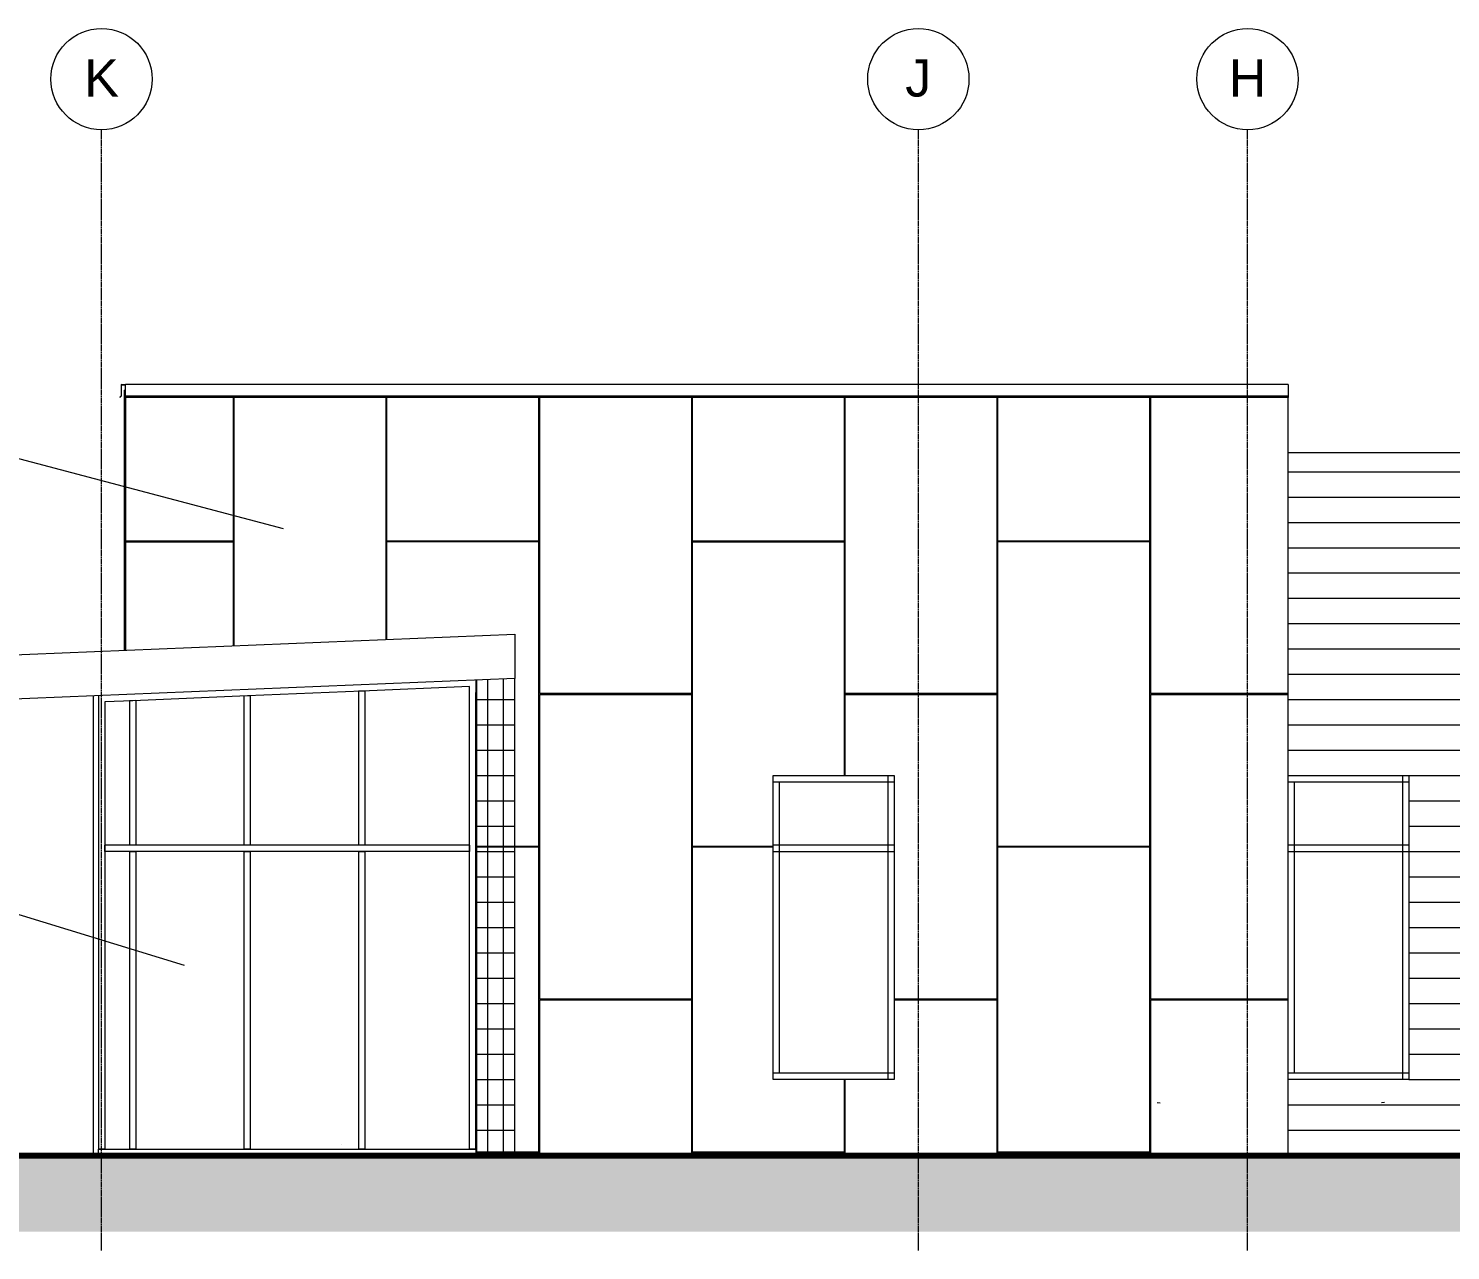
# Model space of a CAD drawing. Header units: inches. Extents: x 169 to 5088, y -73 to 356.
# Drawn here: x 4032.7 to 4481.9, y -30 to 356 of the extents above; entities that cross this region are included whole.
import ezdxf

# ---------------------------------------------------------------- set-up
doc = ezdxf.new("R2010")
doc.units = ezdxf.units.IN
doc.header["$MEASUREMENT"] = 0
doc.linetypes.add('Grid Line 1_2_', pattern=[0.875, 0.5, -0.125, 0.125, -0.125])
for name, color, linetype, lineweight in [('A-ANNO-IDEN', 131, 'Continuous', 9), ('A-GLAZ-CWMG', 51, 'Continuous', 9), ('A-ROOF-OTLN', 132, 'Continuous', 9), ('A-WALL', 113, 'Continuous', 18), ('A-WALL-PATT', 111, 'Continuous', 18), ('C-TOPO', 7, 'Continuous', 9), ('I-FURN', 30, 'Continuous', 9), ('I-WALL', 2, 'Continuous', 18), ('L-SITE-WALL', 31, 'Continuous', 18), ('S-GRID', 1, 'Continuous', 9), ('S-GRID-IDEN', 1, 'Continuous', 9)]:
    doc.layers.add(name, color=color, linetype=linetype, lineweight=lineweight)
doc.styles.add('Arial', font='arial.ttf', dxfattribs={"height": 11.802395})
pattern_1 = [(0, (-1416.211, 0), (0, 8), [])]

# ---------------------------------------------------------------- blocks, each defined once
blk = doc.blocks.new('Haworth_Chair_Very-Perforated Conference - Arms-307552-Building Elevation - West')
at = {"layer": 'I-FURN', "color": 7}
blk.add_line((-1460.51, 3.63), (-1460.51, 3.63), dxfattribs=at)
blk = doc.blocks.new('Haworth_Chair_Lively-Side - With Arms_With Glides-474266-Building Elevation - West')
at = {"layer": 'I-FURN', "color": 7}
blk.add_line((-1131.18, 16.8), (-1132.2, 16.63), dxfattribs=at)
blk = doc.blocks.new('Haworth_Chair_Lively-Side - With Arms_With Glides-469471-Building Elevation - West')
at = {"layer": 'I-FURN', "color": 7}
blk.add_line((-1203.03, 16.79), (-1202.05, 16.63), dxfattribs=at)
blk = doc.blocks.new('Open Source Metal Building_Interior_rvt-3-Building Elevation - West')
at = {"lineweight": 9}
for name in ['Haworth_Chair_Lively-Side - With Arms_With Glides-469471-Building Elevation - West', 'Haworth_Chair_Lively-Side - With Arms_With Glides-474266-Building Elevation - West', 'Haworth_Chair_Very-Perforated Conference - Arms-307552-Building Elevation - West']:
    blk.add_blockref(name, (0, 0), dxfattribs=at)
blk = doc.blocks.new('Rectangular Mullion - Exterior 2_ x 4_5_-651602-Building Elevation - West')
at = {"layer": 'A-GLAZ-CWMG'}
blk.add_line((-1526.57, 143.68), (-1535.46, 143.31), dxfattribs=at)
blk = doc.blocks.new('Rectangular Mullion - Exterior 2_ x 4_5_-608744-Building Elevation - West')
at = {"layer": 'A-GLAZ-CWMG'}
blk.add_line((-1454.19, 146.69), (-1490.38, 145.18), dxfattribs=at)
blk = doc.blocks.new('Rectangular Mullion - Exterior 2_ x 4_5_-651603-Building Elevation - West')
at = {"layer": 'A-GLAZ-CWMG'}
blk.add_line((-1490.38, 145.18), (-1526.57, 143.68), dxfattribs=at)
blk = doc.blocks.new('Rectangular Mullion - Exterior 2_ x 4_5_-430027-Building Elevation - West')
at = {"layer": 'A-GLAZ-CWMG'}
for p, q in [((-1454.27, 2), (-1418.21, 2)), ((-1418.21, 2), (-1418.21, 0))]:
    blk.add_line(p, q, dxfattribs=at)
blk = doc.blocks.new('Rectangular Mullion - Exterior 2_ x 4_5_-430028-Building Elevation - West')
at = {"layer": 'A-GLAZ-CWMG'}
blk.add_line((-1526.65, 2), (-1490.46, 2), dxfattribs=at)
blk = doc.blocks.new('Rectangular Mullion - Exterior 2_ x 4_5_-651604-Building Elevation - West')
at = {"layer": 'A-GLAZ-CWMG'}
for p, q in [((-1537.46, 0), (-1537.46, 2)), ((-1537.46, 2), (-1526.65, 2))]:
    blk.add_line(p, q, dxfattribs=at)
blk = doc.blocks.new('Rectangular Mullion - Exterior 2_ x 4_5_-430046-Building Elevation - West')
at = {"layer": 'A-GLAZ-CWMG'}
for p, q in [((-1537.46, 97), (-1537.46, 2)), ((-1535.46, 97), (-1535.46, 2)), ((-1535.46, 2), (-1537.46, 2))]:
    blk.add_line(p, q, dxfattribs=at)
blk = doc.blocks.new('Rectangular Mullion - Exterior 2_ x 4_5_-651609-Building Elevation - West')
at = {"layer": 'A-GLAZ-CWMG'}
for p, q in [((-1537.46, 145.22), (-1537.46, 97)), ((-1535.46, 143.31), (-1535.46, 97))]:
    blk.add_line(p, q, dxfattribs=at)
blk = doc.blocks.new('Rectangular Mullion - Exterior 2_ x 4_5_-620421-Building Elevation - West')
at = {"layer": 'A-GLAZ-CWMG'}
for p, q in [((-1420.21, 97), (-1420.21, 148.11)), ((-1418.21, 97), (-1418.21, 146.25))]:
    blk.add_line(p, q, dxfattribs=at)
blk = doc.blocks.new('Rectangular Mullion - Exterior 2_ x 4_5_-430049-Building Elevation - West')
at = {"layer": 'A-GLAZ-CWMG'}
for p, q in [((-1420.21, 2), (-1420.21, 97)), ((-1418.21, 2), (-1418.21, 97)), ((-1418.21, 2), (-1420.21, 2))]:
    blk.add_line(p, q, dxfattribs=at)
blk = doc.blocks.new('Rectangular Mullion - Exterior 2_ x 4_5_-430030-Building Elevation - West')
at = {"layer": 'A-GLAZ-CWMG'}
for p, q in [((-1420.21, 98), (-1454.27, 98)), ((-1420.21, 96), (-1454.27, 96)), ((-1420.21, 98), (-1420.21, 96))]:
    blk.add_line(p, q, dxfattribs=at)
blk = doc.blocks.new('Rectangular Mullion - Exterior 2_ x 4_5_-430031-Building Elevation - West')
at = {"layer": 'A-GLAZ-CWMG'}
for p, q in [((-1490.46, 98), (-1526.65, 98)), ((-1490.46, 96), (-1526.65, 96))]:
    blk.add_line(p, q, dxfattribs=at)
blk = doc.blocks.new('Rectangular Mullion - Exterior 2_ x 4_5_-651605-Building Elevation - West')
at = {"layer": 'A-GLAZ-CWMG'}
for p, q in [((-1535.46, 96), (-1535.46, 98)), ((-1526.65, 98), (-1535.46, 98)), ((-1526.65, 96), (-1535.46, 96))]:
    blk.add_line(p, q, dxfattribs=at)
blk = doc.blocks.new('Rectangular Mullion - Exterior 2_ x 4_5_-430033-Building Elevation - West')
at = {"layer": 'A-GLAZ-CWMG'}
for p, q in [((-1491.46, 96), (-1489.46, 96)), ((-1491.46, 96), (-1491.46, 2)), ((-1489.46, 96), (-1489.46, 2)), ((-1489.46, 2), (-1491.46, 2))]:
    blk.add_line(p, q, dxfattribs=at)
blk = doc.blocks.new('Rectangular Mullion - Exterior 2_ x 4_5_-620413-Building Elevation - West')
at = {"layer": 'A-GLAZ-CWMG'}
for p, q in [((-1490.38, 145.18), (-1491.46, 145.14)), ((-1491.46, 145.14), (-1491.46, 98)), ((-1489.46, 145.22), (-1490.38, 145.18)), ((-1489.46, 145.22), (-1489.46, 98)), ((-1489.46, 98), (-1491.46, 98))]:
    blk.add_line(p, q, dxfattribs=at)
blk = doc.blocks.new('Rectangular Mullion - Exterior 2_ x 4_5_-651606-Building Elevation - West')
at = {"layer": 'A-GLAZ-CWMG'}
for p, q in [((-1526.57, 143.68), (-1527.65, 143.63)), ((-1527.65, 143.63), (-1527.65, 98)), ((-1525.65, 143.71), (-1526.57, 143.68)), ((-1525.65, 143.71), (-1525.65, 98)), ((-1525.65, 98), (-1527.65, 98))]:
    blk.add_line(p, q, dxfattribs=at)
blk = doc.blocks.new('Rectangular Mullion - Exterior 2_ x 4_5_-620415-Building Elevation - West')
at = {"layer": 'A-GLAZ-CWMG'}
blk.add_line((-1420.21, 148.11), (-1454.19, 146.69), dxfattribs=at)
blk = doc.blocks.new('Rectangular Mullion - Exterior 2_ x 4_5_-430036-Building Elevation - West')
at = {"layer": 'A-GLAZ-CWMG'}
blk.add_line((-1490.46, 2), (-1454.27, 2), dxfattribs=at)
blk = doc.blocks.new('Rectangular Mullion - Exterior 2_ x 4_5_-430037-Building Elevation - West')
at = {"layer": 'A-GLAZ-CWMG'}
for p, q in [((-1454.27, 98), (-1490.46, 98)), ((-1454.27, 96), (-1490.46, 96))]:
    blk.add_line(p, q, dxfattribs=at)
blk = doc.blocks.new('Rectangular Mullion - Exterior 2_ x 4_5_-430038-Building Elevation - West')
at = {"layer": 'A-GLAZ-CWMG'}
for p, q in [((-1455.27, 96), (-1453.27, 96)), ((-1455.27, 96), (-1455.27, 2)), ((-1453.27, 96), (-1453.27, 2)), ((-1453.27, 2), (-1455.27, 2))]:
    blk.add_line(p, q, dxfattribs=at)
blk = doc.blocks.new('Rectangular Mullion - Exterior 2_ x 4_5_-620416-Building Elevation - West')
at = {"layer": 'A-GLAZ-CWMG'}
for p, q in [((-1454.19, 146.69), (-1455.27, 146.65)), ((-1455.27, 146.65), (-1455.27, 98)), ((-1453.27, 146.73), (-1454.19, 146.69)), ((-1453.27, 146.73), (-1453.27, 98)), ((-1453.27, 98), (-1455.27, 98))]:
    blk.add_line(p, q, dxfattribs=at)
blk = doc.blocks.new('Rectangular Mullion - Exterior 2_ x 4_5_-435683-Building Elevation - West')
at = {"layer": 'A-GLAZ-CWMG'}
blk.add_line((-1323.29, 26), (-1324.29, 26), dxfattribs=at)
blk = doc.blocks.new('Rectangular Mullion - Exterior 2_ x 4_5_-607530-Building Elevation - West')
at = {"layer": 'A-GLAZ-CWMG'}
blk.add_line((-1288.11, 97), (-1288.11, 24), dxfattribs=at)
blk = doc.blocks.new('Rectangular Mullion - Exterior 2_ x 4_5_-607531-Building Elevation - West')
at = {"layer": 'A-GLAZ-CWMG'}
for p in [(-1324.29, 118), (-1322.29, 97)]:
    blk.add_line(p, (-1322.29, 118), dxfattribs=at)
blk = doc.blocks.new('Rectangular Mullion - Exterior 2_ x 4_5_-435685-Building Elevation - West')
at = {"layer": 'A-GLAZ-CWMG'}
blk.add_line((-1323.29, 118), (-1286.11, 118), dxfattribs=at)
blk = doc.blocks.new('Rectangular Mullion - Exterior 2_ x 4_5_-607528-Building Elevation - West')
at = {"layer": 'A-GLAZ-CWMG'}
for p, q in [((-1288.11, 96), (-1286.11, 96)), ((-1288.11, 96), (-1288.11, 26)), ((-1286.11, 26), (-1288.11, 26))]:
    blk.add_line(p, q, dxfattribs=at)
blk = doc.blocks.new('Rectangular Mullion - Exterior 2_ x 4_5_-435687-Building Elevation - West')
at = {"layer": 'A-GLAZ-CWMG'}
blk.add_line((-1286.11, 26), (-1323.29, 26), dxfattribs=at)
blk = doc.blocks.new('Rectangular Mullion - Exterior 2_ x 4_5_-435689-Building Elevation - West')
at = {"layer": 'A-GLAZ-CWMG'}
blk.add_line((-1324.29, 118), (-1323.29, 118), dxfattribs=at)
blk = doc.blocks.new('Rectangular Mullion - Exterior 2_ x 4_5_-V39-Building Elevation - West')
at = {"layer": 'A-GLAZ-CWMG'}
for p, q in [((-1324.29, 96), (-1322.29, 96)), ((-1322.29, 26), (-1322.29, 96)), ((-1322.29, 26), (-1324.29, 26))]:
    blk.add_line(p, q, dxfattribs=at)
blk = doc.blocks.new('Rectangular Mullion - Exterior 2_ x 4_5_-607549-Building Elevation - West')
at = {"layer": 'A-GLAZ-CWMG'}
blk.add_line((-1288.11, 120), (-1288.11, 97), dxfattribs=at)
blk = doc.blocks.new('Rectangular Mullion - Exterior 2_ x 4_5_-607550-Building Elevation - West')
at = {"layer": 'A-GLAZ-CWMG'}
for q in [(-1322.29, 97), (-1324.29, 26)]:
    blk.add_line((-1322.29, 26), q, dxfattribs=at)
blk = doc.blocks.new('Rectangular Mullion - Exterior 2_ x 4_5_-607529-Building Elevation - West')
at = {"layer": 'A-GLAZ-CWMG'}
for p, q in [((-1288.11, 118), (-1286.11, 118)), ((-1288.11, 118), (-1288.11, 98)), ((-1286.11, 98), (-1288.11, 98))]:
    blk.add_line(p, q, dxfattribs=at)
blk = doc.blocks.new('Rectangular Mullion - Exterior 2_ x 4_5_-V40-Building Elevation - West')
at = {"layer": 'A-GLAZ-CWMG'}
for p, q in [((-1324.29, 118), (-1322.29, 118)), ((-1322.29, 98), (-1322.29, 118)), ((-1322.29, 98), (-1324.29, 98))]:
    blk.add_line(p, q, dxfattribs=at)
blk = doc.blocks.new('Rectangular Mullion - Exterior 2_ x 4_5_-435688-Building Elevation - West')
at = {"layer": 'A-GLAZ-CWMG'}
for p, q in [((-1286.11, 98), (-1323.29, 98)), ((-1323.29, 96), (-1286.11, 96))]:
    blk.add_line(p, q, dxfattribs=at)
blk = doc.blocks.new('Grid - Grid Head - Circle-50561-Building Elevation - West')
at = {"layer": 'S-GRID-IDEN'}
blk.add_circle((-696.46, 340), 16, dxfattribs=at)

msp = doc.modelspace()

# ---------------------------------------------------------------- hatches: boundary and pattern name
at = {"layer": 'A-WALL-PATT', "lineweight": 9}
h = msp.add_hatch(dxfattribs=at)
h.set_pattern_fill('FP_18', color=256, style=0, pattern_type=2)
h.set_pattern_definition([(0, (-1548.27, 1), (-193, 193), [48, -145]), (90, (-1548.27, 1), (-193, 1e-14), [96.25, -96.75]), (180, (-1500.27, 97.25), (-193, 193), [48, -145]), (90, (-1500.27, 1), (-193, 1e-14), [96.25, -96.75]), (180, (-1500.27, 97.5), (-193, 193), [48, -145]), (90, (-1500.27, 97.5), (-193, 1e-14), [96.25, -96.75]), (0, (-1548.27, 193.75), (-193, 193), [48, -145]), (90, (-1548.27, 97.5), (-193, 1e-14), [96.25, -96.75]), (0, (-1500.02, 49), (-193, 193), [48, -145]), (90, (-1500.02, 0.75), (-193, 1e-14), [48.25, -144.75]), (90, (-1452.02, 0.75), (-193, 1e-14), [48.25, -144.75]), (0, (-1500.02, 145.5), (-193, 193), [48, -145]), (90, (-1500.02, 49.25), (-193, 1e-14), [96.25, -96.75]), (180, (-1452.02, 49.25), (-193, 193), [48, -145]), (90, (-1452.02, 49.25), (-193, 1e-14), [96.25, -96.75]), (90, (-1500.02, 145.75), (-193, 1e-14), [48, -145]), (180, (-1452.02, 145.75), (-193, 193), [48, -145]), (90, (-1452.02, 145.75), (-193, 1e-14), [48, -145]), (0, (-1451.77, 1), (-193, 193), [48, -145]), (90, (-1451.77, 1), (-193, 1e-14), [96.25, -96.75]), (180, (-1403.77, 97.25), (-193, 193), [48, -145]), (90, (-1403.77, 1), (-193, 1e-14), [96.25, -96.75]), (180, (-1403.77, 97.5), (-193, 193), [48, -145]), (90, (-1403.77, 97.5), (-193, 1e-14), [96.25, -96.75]), (180, (-1403.77, 193.75), (-193, 193), [48, -145]), (90, (-1451.77, 97.5), (-193, 1e-14), [96.25, -96.75]), (0, (-1403.52, 49), (-193, 193), [48, -145]), (90, (-1403.52, 0.75), (-193, 1e-14), [48.25, -144.75]), (90, (-1355.52, 0.75), (-193, 1e-14), [48.25, -144.75]), (0, (-1403.52, 145.5), (-193, 193), [48, -145]), (90, (-1403.52, 49.25), (-193, 1e-14), [96.25, -96.75]), (180, (-1355.52, 49.25), (-193, 193), [48, -145]), (90, (-1355.52, 49.25), (-193, 1e-14), [96.25, -96.75]), (90, (-1403.52, 145.75), (-193, 1e-14), [48, -145]), (180, (-1355.52, 145.75), (-193, 193), [48, -145]), (90, (-1355.52, 145.75), (-193, 1e-14), [48, -145])])
h.paths.add_polyline_path([(4063.05, 159.58), (4063.42, 159.6), (4063.42, 241.75), (4063.05, 241.75), (4063.05, 164.72)], flags=0)
h = msp.add_hatch(dxfattribs=at)
h.set_pattern_fill('FP_17', color=256, style=0, pattern_type=2)
h.set_pattern_definition([(0, (-1161.69, 1), (-193, 193), [48, -145]), (90, (-1161.69, 1), (-193, 1e-14), [96.25, -96.75]), (180, (-1113.69, 97.25), (-193, 193), [48, -145]), (90, (-1113.69, 1), (-193, 1e-14), [96.25, -96.75]), (180, (-1113.69, 97.5), (-193, 193), [48, -145]), (90, (-1113.69, 97.5), (-193, 1e-14), [96.25, -96.75]), (0, (-1161.69, 193.75), (-193, 193), [48, -145]), (90, (-1161.69, 97.5), (-193, 1e-14), [96.25, -96.75]), (0, (-1113.44, 49), (-193, 193), [48, -145]), (90, (-1113.44, 0.75), (-193, 1e-14), [48.25, -144.75]), (90, (-1065.44, 0.75), (-193, 1e-14), [48.25, -144.75]), (0, (-1113.44, 145.5), (-193, 193), [48, -145]), (90, (-1113.44, 49.25), (-193, 1e-14), [96.25, -96.75]), (180, (-1065.44, 49.25), (-193, 193), [48, -145]), (90, (-1065.44, 49.25), (-193, 1e-14), [96.25, -96.75]), (90, (-1113.44, 145.75), (-193, 1e-14), [48, -145]), (180, (-1065.44, 145.75), (-193, 193), [48, -145]), (90, (-1065.44, 145.75), (-193, 1e-14), [48, -145]), (0, (-1065.19, 1), (-193, 193), [48, -145]), (90, (-1065.19, 1), (-193, 1e-14), [96.25, -96.75]), (180, (-1017.19, 97.25), (-193, 193), [48, -145]), (90, (-1017.19, 1), (-193, 1e-14), [96.25, -96.75]), (180, (-1017.19, 97.5), (-193, 193), [48, -145]), (90, (-1017.19, 97.5), (-193, 1e-14), [96.25, -96.75]), (180, (-1017.19, 193.75), (-193, 193), [48, -145]), (90, (-1065.19, 97.5), (-193, 1e-14), [96.25, -96.75]), (0, (-1016.94, 49), (-193, 193), [48, -145]), (90, (-1016.94, 0.75), (-193, 1e-14), [48.25, -144.75]), (90, (-968.94, 0.75), (-193, 1e-14), [48.25, -144.75]), (0, (-1016.94, 145.5), (-193, 193), [48, -145]), (90, (-1016.94, 49.25), (-193, 1e-14), [96.25, -96.75]), (180, (-968.94, 49.25), (-193, 193), [48, -145]), (90, (-968.94, 49.25), (-193, 1e-14), [96.25, -96.75]), (90, (-1016.94, 145.75), (-193, 1e-14), [48, -145]), (180, (-968.94, 145.75), (-193, 193), [48, -145]), (90, (-968.94, 145.75), (-193, 1e-14), [48, -145])])
h.paths.add_polyline_path([(4378.13, 0), (4430.57, 0), (4430.57, 239.46), (4063.42, 239.46), (4063.42, 159.6), (4186.36, 164.72), (4186.36, 150.71), (4174.05, 150.19), (4174.05, 146.25), (4174.3, 146.25), (4174.3, 0), (4363.09, 0)], flags=0)
h.paths.add_polyline_path([(4306.15, 24), (4267.97, 24), (4267.97, 120), (4306.15, 120), (4306.15, 56.97)], flags=0)
h = msp.add_hatch(dxfattribs=at)
h.set_pattern_fill('FP_19', color=256, style=0, pattern_type=2)
h.set_pattern_definition([(0, (-693.336, 0), (0, 8), [])])
h.paths.add_polyline_path([(4893.3, 0), (4893.3, 222), (4430.57, 222), (4430.57, 120), (4468.76, 120), (4468.76, 24), (4430.57, 24), (4430.57, 0), (4819.32, 0)], flags=0)
h.paths.add_polyline_path([(4757.68, 24), (4719.5, 24), (4719.5, 120), (4757.68, 120)], flags=0)
h.paths.add_polyline_path([(4586.47, 24), (4586.47, 120), (4624.66, 120), (4624.66, 24)], flags=0)
h = msp.add_hatch(dxfattribs=at)
h.set_pattern_fill('FP_21', color=256, style=0, pattern_type=2)
h.set_pattern_definition(pattern_1)
h.paths.add_polyline_path([(4177.8, 0), (4177.8, 150.35), (4174.3, 150.2), (4174.3, 0)], flags=0)
h = msp.add_hatch(dxfattribs=at)
h.set_pattern_fill('FP_21', color=256, style=0, pattern_type=2)
h.set_pattern_definition(pattern_1)
h.paths.add_polyline_path([(4177.8, 0), (4186.3, 0), (4186.3, 150.7), (4177.8, 150.35), (4177.8, 16.46)], flags=0)
at = {"layer": 'C-TOPO'}
h = msp.add_hatch(dxfattribs=at)
h.set_pattern_fill('FP_20', color=256, style=0, pattern_type=2)
h.set_pattern_definition([(0, (-1701.151, 0), (16, 16), [16, -16]), (0, (-1701.151, 6), (16, 16), [16, -16]), (0, (-1701.151, 12), (16, 16), [16, -16]), (90, (-1699.151, 14), (-16, 16), [16, -16]), (90, (-1693.151, 14), (-16, 16), [16, -16]), (90, (-1687.151, 14), (-16, 16), [16, -16])])
h.paths.add_polyline_path([(4819.32, -24.05), (4904.58, -24.05), (4904.58, 0), (3941.92, 0), (3941.92, -24.05), (4771.73, -24.05)], flags=0)

# ---------------------------------------------------------------- linework, layer by layer
at = {"layer": 'A-ANNO-IDEN'}
for p, q in [((4113.26, 197.91), (3924.37, 247.98)), ((4082.04, 60.04), (3924.37, 108.23))]:
    msp.add_line(p, q, dxfattribs=at)
at = {"layer": 'A-ROOF-OTLN'}
for p, q in [((3967.49, 155.6), (4186.36, 164.72)), ((4186.36, 164.72), (4186.36, 150.71)), ((4186.36, 150.71), (3968.07, 141.61))]:
    msp.add_line(p, q, dxfattribs=at)
at = {"layer": 'A-WALL'}
for p, q in [((4063.42, 243.43), (4062.05, 243.5)), ((4062.05, 243.5), (4062.05, 240)), ((4062.11, 239.97), (4062.11, 243.43)), ((4062.11, 243.43), (4063.42, 243.37)), ((4063.42, 239.46), (4063.42, 243.5)), ((4430.57, 243.5), (4063.42, 243.5)), ((4430.57, 243.5), (4430.57, 239.46)), ((4062.05, 240), (4061.55, 239.5)), ((4061.55, 239.5), (4061.59, 239.46)), ((4061.59, 239.46), (4062.11, 239.97)), ((4063.42, 240), (4430.57, 240)), ((4430.57, 239.5), (4063.42, 239.5)), ((4430.57, 239.46), (4063.42, 239.46))]:
    msp.add_line(p, q, dxfattribs=at)
at = {"layer": 'C-TOPO', "lineweight": 80}
for p, q in [((4000.39, 0), (4204.83, 0)), ((4204.83, 0), (4581.9, 0))]:
    msp.add_line(p, q, dxfattribs=at)
at = {"layer": 'C-TOPO'}
for p, q in [((4204.83, 0), (4000.39, 0)), ((4581.9, 0), (4204.83, 0))]:
    msp.add_line(p, q, dxfattribs=at)
at = {"layer": 'I-WALL'}
for p, q in [((4174.3, 0), (4174.3, 150.2)), ((4177.8, 0), (4177.8, 150.35)), ((4182.8, 0), (4182.8, 150.56)), ((4186.3, 0), (4186.3, 150.7)), ((4174.3, 0), (4174.3, 0))]:
    msp.add_line(p, q, dxfattribs=at)
at = {"layer": 'L-SITE-WALL'}
for p, q in [((4063.05, 159.58), (4063.05, 241.75)), ((4063.42, 241.75), (4063.05, 241.75)), ((4063.42, 239.46), (4063.42, 159.6)), ((4430.57, 0), (4430.57, 239.46)), ((4893.3, 222), (4430.57, 222)), ((4174.05, 150.19), (4174.05, 146.25)), ((4053.3, 0), (4053.3, 145.16)), ((4174.05, 146.25), (4174.3, 146.25)), ((4267.97, 24), (4267.97, 120)), ((4267.97, 120), (4306.15, 120)), ((4306.15, 120), (4306.15, 24)), ((4430.57, 120), (4468.76, 120)), ((4468.76, 120), (4468.76, 24)), ((4306.15, 24), (4267.97, 24)), ((4468.76, 24), (4430.57, 24))]:
    msp.add_line(p, q, dxfattribs=at)
at = {"layer": 'S-GRID', "linetype": 'Grid Line 1_2_'}
for p, q in [((4055.8, -30), (4055.8, 324)), ((4313.8, -30), (4313.8, 324)), ((4417.8, -30), (4417.8, 324))]:
    msp.add_line(p, q, dxfattribs=at)

# ---------------------------------------------------------------- block references
at = {"color": 250, "lineweight": 5}
msp.add_blockref('Open Source Metal Building_Interior_rvt-3-Building Elevation - West', (5592.26, 0), dxfattribs=at)
at = {"layer": 'A-GLAZ-CWMG'}
for name, p in [('Rectangular Mullion - Exterior 2_ x 4_5_-651609-Building Elevation - West', (5592.26, 0)), ('Rectangular Mullion - Exterior 2_ x 4_5_-651603-Building Elevation - West', (5592.26, 0)), ('Rectangular Mullion - Exterior 2_ x 4_5_-620413-Building Elevation - West', (5592.26, 0)), ('Rectangular Mullion - Exterior 2_ x 4_5_-608744-Building Elevation - West', (5592.26, 0)), ('Rectangular Mullion - Exterior 2_ x 4_5_-620416-Building Elevation - West', (5592.26, 0)), ('Rectangular Mullion - Exterior 2_ x 4_5_-620415-Building Elevation - West', (5592.26, 0)), ('Rectangular Mullion - Exterior 2_ x 4_5_-620421-Building Elevation - West', (5592.26, 0)), ('Rectangular Mullion - Exterior 2_ x 4_5_-651602-Building Elevation - West', (5592.26, 0)), ('Rectangular Mullion - Exterior 2_ x 4_5_-651606-Building Elevation - West', (5592.26, 0)), ('Rectangular Mullion - Exterior 2_ x 4_5_-607531-Building Elevation - West', (5592.26, 0)), ('Rectangular Mullion - Exterior 2_ x 4_5_-435689-Building Elevation - West', (5592.26, 0)), ('Rectangular Mullion - Exterior 2_ x 4_5_-V40-Building Elevation - West', (5592.26, 0)), ('Rectangular Mullion - Exterior 2_ x 4_5_-435685-Building Elevation - West', (5592.26, 0)), ('Rectangular Mullion - Exterior 2_ x 4_5_-607549-Building Elevation - West', (5592.26, 0)), ('Rectangular Mullion - Exterior 2_ x 4_5_-607529-Building Elevation - West', (5592.26, 0)), ('Rectangular Mullion - Exterior 2_ x 4_5_-607531-Building Elevation - West', (5754.87, 0)), ('Rectangular Mullion - Exterior 2_ x 4_5_-435689-Building Elevation - West', (5754.87, 0)), ('Rectangular Mullion - Exterior 2_ x 4_5_-V40-Building Elevation - West', (5754.87, 0)), ('Rectangular Mullion - Exterior 2_ x 4_5_-435685-Building Elevation - West', (5754.87, 0)), ('Rectangular Mullion - Exterior 2_ x 4_5_-607549-Building Elevation - West', (5754.87, 0)), ('Rectangular Mullion - Exterior 2_ x 4_5_-607529-Building Elevation - West', (5754.87, 0)), ('Rectangular Mullion - Exterior 2_ x 4_5_-430046-Building Elevation - West', (5592.26, 0)), ('Rectangular Mullion - Exterior 2_ x 4_5_-651605-Building Elevation - West', (5592.26, 0)), ('Rectangular Mullion - Exterior 2_ x 4_5_-430033-Building Elevation - West', (5556.07, 0)), ('Rectangular Mullion - Exterior 2_ x 4_5_-430031-Building Elevation - West', (5592.26, 0)), ('Rectangular Mullion - Exterior 2_ x 4_5_-430033-Building Elevation - West', (5592.26, 0)), ('Rectangular Mullion - Exterior 2_ x 4_5_-430037-Building Elevation - West', (5592.26, 0)), ('Rectangular Mullion - Exterior 2_ x 4_5_-430038-Building Elevation - West', (5592.26, 0)), ('Rectangular Mullion - Exterior 2_ x 4_5_-430030-Building Elevation - West', (5592.26, 0)), ('Rectangular Mullion - Exterior 2_ x 4_5_-430049-Building Elevation - West', (5592.26, 0)), ('Rectangular Mullion - Exterior 2_ x 4_5_-607550-Building Elevation - West', (5592.26, 0)), ('Rectangular Mullion - Exterior 2_ x 4_5_-V39-Building Elevation - West', (5592.26, 0)), ('Rectangular Mullion - Exterior 2_ x 4_5_-435688-Building Elevation - West', (5592.26, 0)), ('Rectangular Mullion - Exterior 2_ x 4_5_-607530-Building Elevation - West', (5592.26, 0)), ('Rectangular Mullion - Exterior 2_ x 4_5_-607528-Building Elevation - West', (5592.26, 0)), ('Rectangular Mullion - Exterior 2_ x 4_5_-607550-Building Elevation - West', (5754.87, 0)), ('Rectangular Mullion - Exterior 2_ x 4_5_-V39-Building Elevation - West', (5754.87, 0)), ('Rectangular Mullion - Exterior 2_ x 4_5_-435688-Building Elevation - West', (5754.87, 0)), ('Rectangular Mullion - Exterior 2_ x 4_5_-607530-Building Elevation - West', (5754.87, 0)), ('Rectangular Mullion - Exterior 2_ x 4_5_-607528-Building Elevation - West', (5754.87, 0)), ('Rectangular Mullion - Exterior 2_ x 4_5_-435683-Building Elevation - West', (5592.26, 0)), ('Rectangular Mullion - Exterior 2_ x 4_5_-435687-Building Elevation - West', (5592.26, 0)), ('Rectangular Mullion - Exterior 2_ x 4_5_-435683-Building Elevation - West', (5754.87, 0)), ('Rectangular Mullion - Exterior 2_ x 4_5_-435687-Building Elevation - West', (5754.87, 0)), ('Rectangular Mullion - Exterior 2_ x 4_5_-651604-Building Elevation - West', (5592.26, 0)), ('Rectangular Mullion - Exterior 2_ x 4_5_-430028-Building Elevation - West', (5592.26, 0)), ('Rectangular Mullion - Exterior 2_ x 4_5_-430036-Building Elevation - West', (5592.26, 0)), ('Rectangular Mullion - Exterior 2_ x 4_5_-430027-Building Elevation - West', (5592.26, 0))]:
    msp.add_blockref(name, p, dxfattribs=at)
at = {"layer": 'S-GRID-IDEN'}
for p in [(4752.26, 0), (5010.26, 0), (5114.26, 0)]:
    msp.add_blockref('Grid - Grid Head - Circle-50561-Building Elevation - West', p, dxfattribs=at)

# ---------------------------------------------------------------- next in the draw order: texts
at = {"layer": 'S-GRID-IDEN', "char_height": 11.8, "attachment_point": 2, "line_spacing_factor": 0.938532, "style": 'Arial', "bg_fill": 3, "box_fill_scale": 1.25, "bg_fill_color": 0, "bg_fill_transparency": 0}
for s, insert, width in [('K', (4055.79, 346.29), 13.104), ('J', (4313.79, 346.29), 9.792), ('H', (4417.79, 346.29), 14.112)]:
    msp.add_mtext(s, dxfattribs=dict(at, insert=insert, width=width))

doc.saveas('drawing.dxf')
